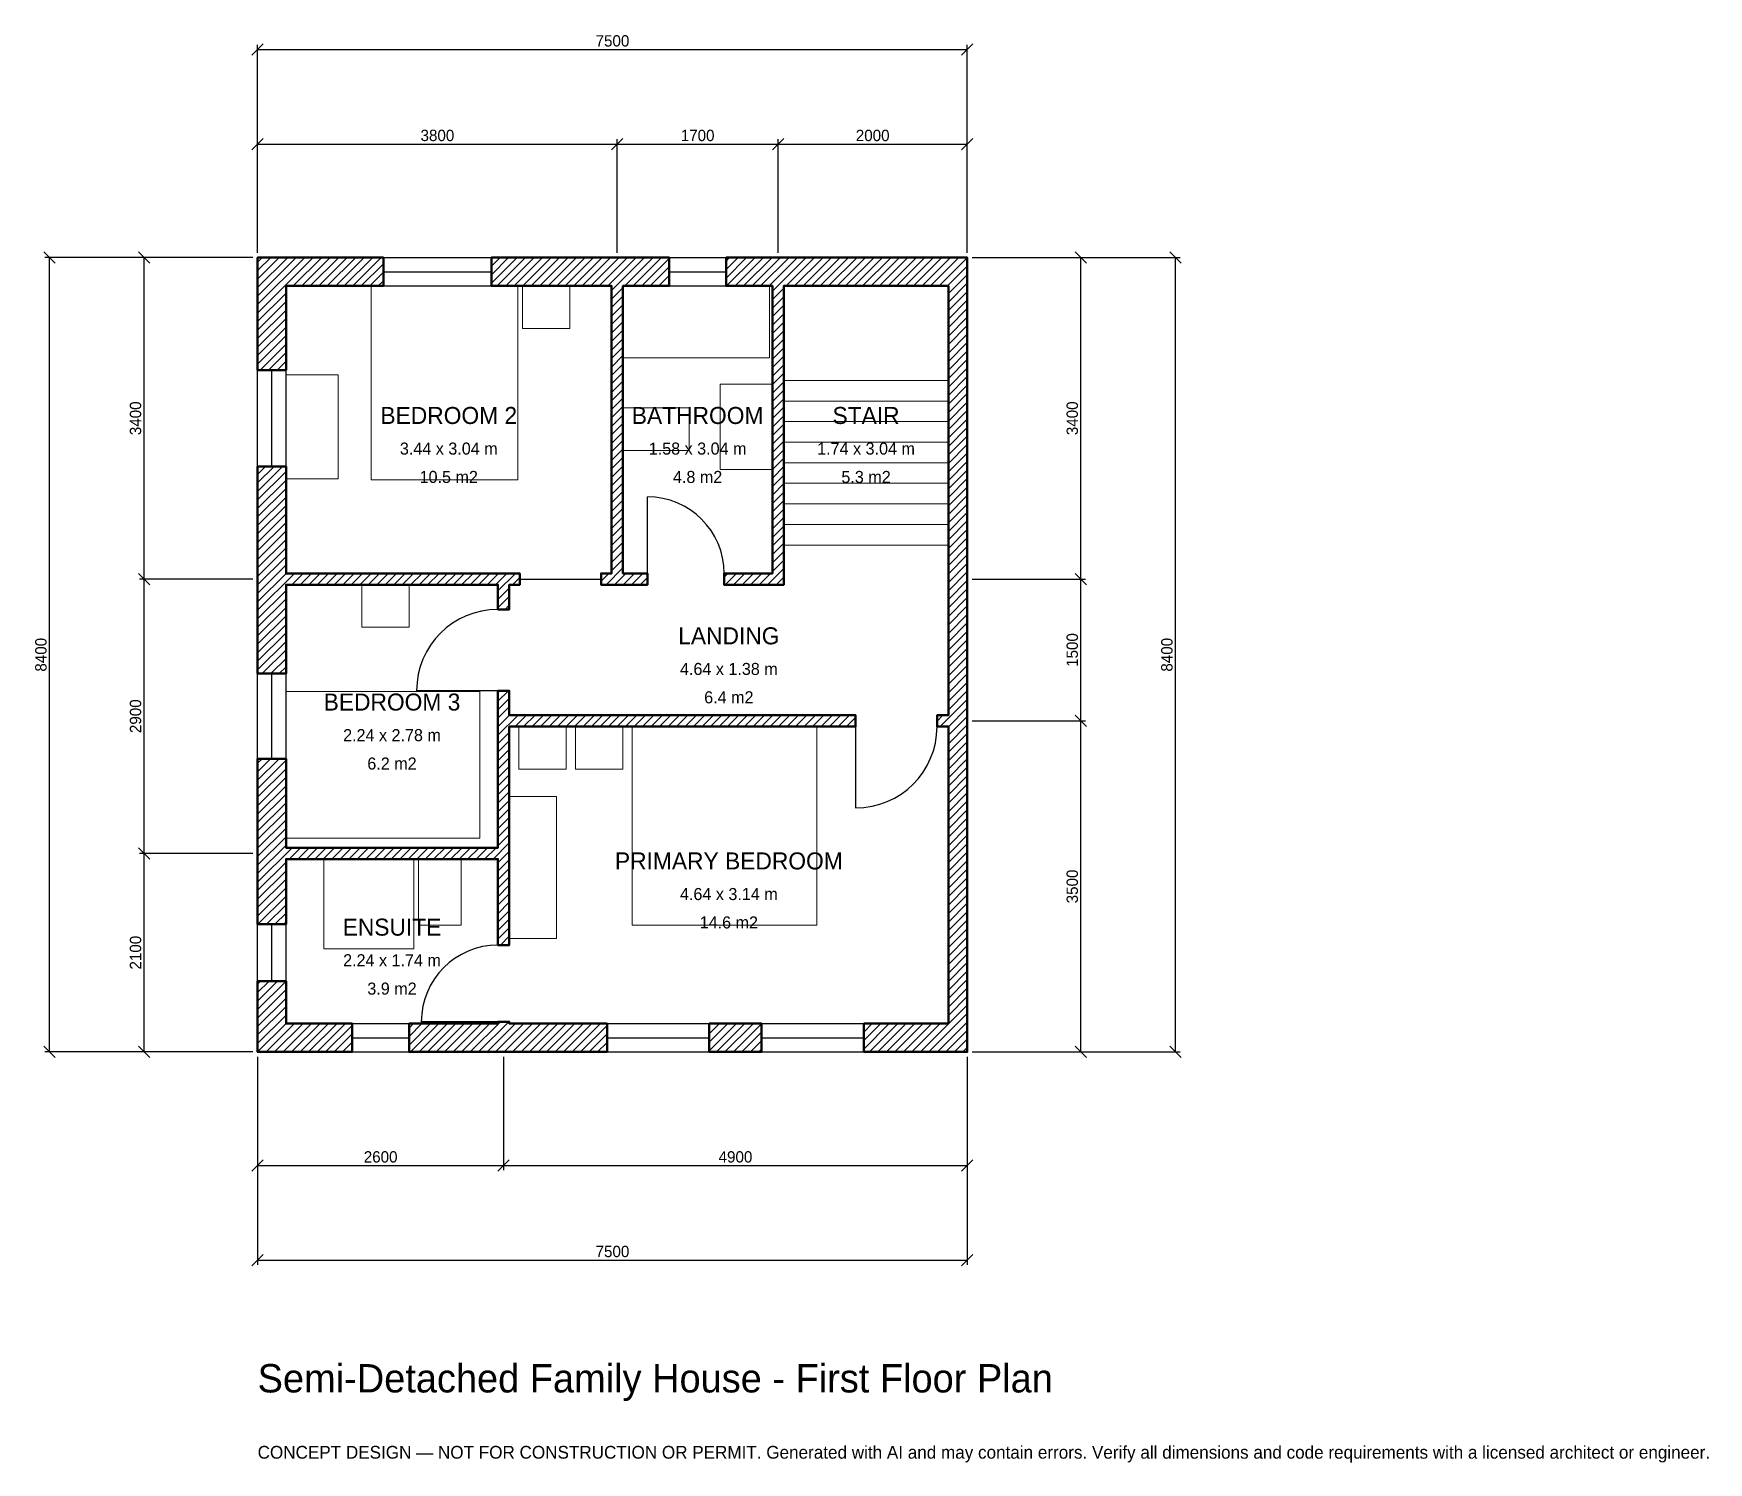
# Model space of a CAD drawing. Header units: millimetres. Extents: x -2369 to 15333, y -4341 to 10769.
import ezdxf
from ezdxf.enums import TextEntityAlignment as Align

# ---------------------------------------------------------------- set-up
doc = ezdxf.new("R2010")
doc.units = ezdxf.units.MM
for name, color, linetype, lineweight in [('A-ANNO-DIMS', 1, 'Continuous', 13), ('A-ANNO-TEXT', 7, 'Continuous', 18), ('A-AREA-IDEN', 7, 'Continuous', 18), ('A-DOOR', 2, 'Continuous', 25), ('A-FLOR-FIXT', 9, 'Continuous', 13), ('A-FLOR-STRS', 3, 'Continuous', 18), ('A-FURN', 9, 'Continuous', 13), ('A-GLAZ', 4, 'Continuous', 25), ('A-WALL', 7, 'Continuous', 50), ('A-WALL-PATT', 8, 'Continuous', 13)]:
    doc.layers.add(name, color=color, linetype=linetype, lineweight=lineweight)
doc.dimstyles.new('PLAN', dxfattribs={"dimtxt": 120, "dimasz": 80, "dimexe": 50, "dimexo": 50, "dimgap": 30, "dimtad": 1, "dimdec": 0, "dimtsz": 60, "dimcen": 2.5, "dimclrd": 1, "dimclre": 1, "dimazin": 3, "dimtfac": 1, "dimtmove": 0, "dimatfit": 3})

msp = doc.modelspace()

# ---------------------------------------------------------------- hatches: boundary and pattern name
at = {"layer": 'A-WALL-PATT'}
h = msp.add_hatch(dxfattribs=at)
h.set_pattern_fill('ANSI31', color=8, scale=20)
h.paths.add_polyline_path([(2450, 0), (1600, 0), (1600, 300), (2450, 300), (2540, 300), (2540, 320), (2660, 320), (2660, 300), (2750, 300), (3693.3333, 300), (3693.3333, 0), (2750, 0), (2660, 0), (2660, -0.001), (2540, -0.001), (2540, 0), (2450, 0)])
h.paths.add_polyline_path([(300, 0), (300, -0.001), (0, -0.001), (0, 0), (-0.001, 0), (-0.001, 300), (0, 300), (0, 750), (300, 750), (300, 300), (1000, 300), (1000, 0), (300, 0)])
h.paths.add_polyline_path([(0, 1950), (0, 2040), (-0.001, 2040), (-0.001, 2160), (0, 2160), (0, 2250), (0, 3100), (300, 3100), (300, 2250), (300, 2160), (2540, 2160), (2540, 3440), (2540, 3560), (2540, 3820), (2660, 3820), (2660, 3560), (6320, 3560), (6320, 3440), (2660, 3440), (2660, 2160), (2660, 2040), (2660, 1130), (2540, 1130), (2540, 2040), (300, 2040), (300, 1950), (300, 1350), (0, 1350), (0, 1950)])
h.paths.add_polyline_path([(0, 4850), (0, 4940), (-0.001, 4940), (-0.001, 5060), (0, 5060), (0, 5150), (0, 6190), (300, 6190), (300, 5150), (300, 5060), (2540, 5060), (2660, 5060), (2770, 5060), (2770, 4940), (2660, 4940), (2660, 4680), (2540, 4680), (2540, 4940), (300, 4940), (300, 4850), (300, 4000), (0, 4000), (0, 4850)])
h.paths.add_polyline_path([(0, 8100), (-0.001, 8100), (-0.001, 8400), (0, 8400), (0, 8400.001), (300, 8400.001), (300, 8400), (1330, 8400), (1330, 8100), (300, 8100), (300, 7210), (0, 7210), (0, 8100)])
h.paths.add_polyline_path([(3650, 8400), (3740, 8400), (3740, 8400.001), (3860, 8400.001), (3860, 8400), (3950, 8400), (4350, 8400), (4350, 8100), (3950, 8100), (3860, 8100), (3860, 5060), (4120, 5060), (4120, 4940), (3860, 4940), (3740, 4940), (3630, 4940), (3630, 5060), (3740, 5060), (3740, 8100), (3650, 8100), (2470, 8100), (2470, 8400), (3650, 8400)])
h.paths.add_polyline_path([(5350, 8400), (5440, 8400), (5440, 8400.001), (5560, 8400.001), (5560, 8400), (5650, 8400), (7300, 8400), (7300, 8400.001), (7500, 8400.001), (7500, 8400), (7500.001, 8400), (7500.001, 8100), (7500, 8100), (7500, 5100), (7500, 4900), (7500, 3600), (7500, 3560), (7500.001, 3560), (7500.001, 3440), (7500, 3440), (7500, 3400), (7500, 300), (7500.001, 300), (7500.001, 0), (7500, 0), (7500, -0.001), (7300, -0.001), (7300, 0), (6406.6667, 0), (6406.6667, 300), (7300, 300), (7300, 3400), (7300, 3440), (7180, 3440), (7180, 3560), (7300, 3560), (7300, 3600), (7300, 4900), (7300, 5100), (7300, 8100), (5650, 8100), (5560, 8100), (5560, 5060), (5560, 4940), (5440, 4940), (4930, 4940), (4930, 5060), (5440, 5060), (5440, 8100), (5350, 8100), (4950, 8100), (4950, 8400), (5350, 8400)])
h.paths.add_polyline_path([(4773.3333, 0), (4773.3333, 300), (5326.6667, 300), (5326.6667, 0), (4773.3333, 0)])

# ---------------------------------------------------------------- linework, layer by layer
at = {"layer": 'A-DOOR'}
for p, q in [((4120, 5060), (4120, 5870)), ((2770, 5000), (3630, 5000)), ((2540, 3820), (1680, 3820)), ((6320, 3440), (6320, 2580)), ((2540, 320), (1730, 320))]:
    msp.add_line(p, q, dxfattribs=at)
for centre, radius, start, end in [((4120, 5060), 810, 0, 90), ((2540, 3820), 860, 90, 180), ((6320, 3440), 860, 270, 360), ((2540, 320), 810, 90, 180)]:
    msp.add_arc(centre, radius, start, end, dxfattribs=at)
at = {"layer": 'A-FLOR-FIXT'}
for points in [[(3860, 7340), (5410, 7340), (5410, 8100), (3860, 8100)], [(4890, 6160), (5440, 6160), (5440, 7060), (4890, 7060)], [(3860, 6360), (4560, 6360), (4560, 6810), (3860, 6810)], [(700, 1090), (1650, 1090), (1650, 2040), (700, 2040)], [(1700, 1340), (2150, 1340), (2150, 2040), (1700, 2040)]]:
    msp.add_lwpolyline(points, close=True, dxfattribs=at)
at = {"layer": 'A-FLOR-STRS'}
for p, q in [((5560, 7100), (7300, 7100)), ((5560, 6882.5), (7300, 6882.5)), ((5560, 6665), (7300, 6665)), ((5560, 6447.5), (7300, 6447.5)), ((5560, 6230), (7300, 6230)), ((5560, 6012.5), (7300, 6012.5)), ((5560, 5795), (7300, 5795)), ((5560, 5577.5), (7300, 5577.5)), ((5560, 5360), (7300, 5360))]:
    msp.add_line(p, q, dxfattribs=at)
at = {"layer": 'A-FURN'}
for points in [[(1200, 6050), (2750, 6050), (2750, 8100), (1200, 8100)], [(2800, 7650), (3300, 7650), (3300, 8100), (2800, 8100)], [(300, 6060), (850, 6060), (850, 7160), (300, 7160)], [(1100, 4490), (1600, 4490), (1600, 4940), (1100, 4940)], [(300, 2260), (2350, 2260), (2350, 3810), (300, 3810)], [(2760, 2990), (3260, 2990), (3260, 3440), (2760, 3440)], [(3360, 2990), (3860, 2990), (3860, 3440), (3360, 3440)], [(3960, 1340), (5910, 1340), (5910, 3440), (3960, 3440)], [(2660, 1200), (3160, 1200), (3160, 2700), (2660, 2700)]]:
    msp.add_lwpolyline(points, close=True, dxfattribs=at)
at = {"layer": 'A-GLAZ'}
for p, q in [((1330, 8400), (2470, 8400)), ((4350, 8400), (4950, 8400)), ((1330, 8250), (2470, 8250)), ((4350, 8250), (4950, 8250)), ((1330, 8100), (2470, 8100)), ((4350, 8100), (4950, 8100)), ((0, 6190), (0, 7210)), ((150, 6190), (150, 7210)), ((300, 6190), (300, 7210)), ((0, 3100), (0, 4000)), ((150, 3100), (150, 4000)), ((300, 3100), (300, 4000)), ((0, 750), (0, 1350)), ((150, 750), (150, 1350)), ((300, 750), (300, 1350)), ((1000, 300), (1600, 300)), ((3693.3333, 300), (4773.3333, 300)), ((5326.6667, 300), (6406.6667, 300)), ((1000, 150), (1600, 150)), ((1000, 0), (1600, 0)), ((3693.3333, 150), (4773.3333, 150)), ((3693.3333, 0), (4773.3333, 0)), ((5326.6667, 150), (6406.6667, 150)), ((5326.6667, 0), (6406.6667, 0))]:
    msp.add_line(p, q, dxfattribs=at)
at = {"layer": 'A-WALL'}
for points in [[(0, 8100), (-0.001, 8100), (-0.001, 8400), (0, 8400), (0, 8400.001), (300, 8400.001), (300, 8400), (1330, 8400), (1330, 8100), (300, 8100), (300, 7210), (0, 7210), (0, 8100)], [(3650, 8400), (3740, 8400), (3740, 8400.001), (3860, 8400.001), (3860, 8400), (3950, 8400), (4350, 8400), (4350, 8100), (3950, 8100), (3860, 8100), (3860, 5060), (4120, 5060), (4120, 4940), (3860, 4940), (3740, 4940), (3630, 4940), (3630, 5060), (3740, 5060), (3740, 8100), (3650, 8100), (2470, 8100), (2470, 8400), (3650, 8400)], [(5350, 8400), (5440, 8400), (5440, 8400.001), (5560, 8400.001), (5560, 8400), (5650, 8400), (7300, 8400), (7300, 8400.001), (7500, 8400.001), (7500, 8400), (7500.001, 8400), (7500.001, 8100), (7500, 8100), (7500, 5100), (7500, 4900), (7500, 3600), (7500, 3560), (7500.001, 3560), (7500.001, 3440), (7500, 3440), (7500, 3400), (7500, 300), (7500.001, 300), (7500.001, 0), (7500, 0), (7500, -0.001), (7300, -0.001), (7300, 0), (6406.6667, 0), (6406.6667, 300), (7300, 300), (7300, 3400), (7300, 3440), (7180, 3440), (7180, 3560), (7300, 3560), (7300, 3600), (7300, 4900), (7300, 5100), (7300, 8100), (5650, 8100), (5560, 8100), (5560, 5060), (5560, 4940), (5440, 4940), (4930, 4940), (4930, 5060), (5440, 5060), (5440, 8100), (5350, 8100), (4950, 8100), (4950, 8400), (5350, 8400)], [(0, 4850), (0, 4940), (-0.001, 4940), (-0.001, 5060), (0, 5060), (0, 5150), (0, 6190), (300, 6190), (300, 5150), (300, 5060), (2540, 5060), (2660, 5060), (2770, 5060), (2770, 4940), (2660, 4940), (2660, 4680), (2540, 4680), (2540, 4940), (300, 4940), (300, 4850), (300, 4000), (0, 4000), (0, 4850)], [(0, 1950), (0, 2040), (-0.001, 2040), (-0.001, 2160), (0, 2160), (0, 2250), (0, 3100), (300, 3100), (300, 2250), (300, 2160), (2540, 2160), (2540, 3440), (2540, 3560), (2540, 3820), (2660, 3820), (2660, 3560), (6320, 3560), (6320, 3440), (2660, 3440), (2660, 2160), (2660, 2040), (2660, 1130), (2540, 1130), (2540, 2040), (300, 2040), (300, 1950), (300, 1350), (0, 1350), (0, 1950)], [(300, 0), (300, -0.001), (0, -0.001), (0, 0), (-0.001, 0), (-0.001, 300), (0, 300), (0, 750), (300, 750), (300, 300), (1000, 300), (1000, 0), (300, 0)], [(2450, 0), (1600, 0), (1600, 300), (2450, 300), (2540, 300), (2540, 320), (2660, 320), (2660, 300), (2750, 300), (3693.3333, 300), (3693.3333, 0), (2750, 0), (2660, 0), (2660, -0.001), (2540, -0.001), (2540, 0), (2450, 0)], [(4773.3333, 0), (4773.3333, 300), (5326.6667, 300), (5326.6667, 0), (4773.3333, 0)]]:
    msp.add_lwpolyline(points, close=True, dxfattribs=at)

# ---------------------------------------------------------------- texts
at = {"layer": 'A-ANNO-TEXT'}
for s, height, p in [('Semi-Detached Family House - First Floor Plan', 300, (0, -3600)), ('CONCEPT DESIGN — NOT FOR CONSTRUCTION OR PERMIT. Generated with AI and may contain errors. Verify all dimensions and code requirements with a licensed architect or engineer.', 135, (0, -4300))]:
    msp.add_text(s, height=height, dxfattribs=at).set_placement(p)
at = {"layer": 'A-AREA-IDEN'}
for s, height, p in [('BEDROOM 2', 180, (2020, 6730)), ('BATHROOM', 180, (4650, 6730)), ('STAIR', 180, (6430, 6730)), ('3.44 x 3.04 m', 127.5, (2020, 6380)), ('1.58 x 3.04 m', 127.5, (4650, 6380)), ('1.74 x 3.04 m', 127.5, (6430, 6380)), ('10.5 m2', 127.5, (2020, 6080)), ('4.8 m2', 127.5, (4650, 6080)), ('5.3 m2', 127.5, (6430, 6080)), ('LANDING', 180, (4980, 4400)), ('4.64 x 1.38 m', 127.5, (4980, 4050)), ('BEDROOM 3', 180, (1420, 3700)), ('6.4 m2', 127.5, (4980, 3750)), ('2.24 x 2.78 m', 127.5, (1420, 3350)), ('6.2 m2', 127.5, (1420, 3050)), ('PRIMARY BEDROOM', 180, (4980, 2020)), ('4.64 x 3.14 m', 127.5, (4980, 1670)), ('14.6 m2', 127.5, (4980, 1370)), ('ENSUITE', 180, (1420, 1320)), ('2.24 x 1.74 m', 127.5, (1420, 970)), ('3.9 m2', 127.5, (1420, 670))]:
    msp.add_text(s, height=height, dxfattribs=at).set_placement(p, align=Align.MIDDLE_CENTER)

# ---------------------------------------------------------------- dimensions: what is measured, and where the dimension line sits
at = {"layer": 'A-ANNO-DIMS'}
for base, p1, p2, text in [((0, 10600), (0, 8400), (7500, 8400), '7500'), ((0, 9600), (0, 8400), (3800, 8400), '3800'), ((3800, 9600), (3800, 8400), (5500, 8400), '1700'), ((5500, 9600), (5500, 8400), (7500, 8400), '2000'), ((0, -1200), (0, 0), (2600, 0), '2600'), ((0, -2200), (0, 0), (7500, 0), '7500'), ((2600, -1200), (2600, 0), (7500, 0), '4900')]:
    msp.add_linear_dim(base=base, p1=p1, p2=p2, text=text, dimstyle='PLAN', dxfattribs=at).render()
for base, p1, p2, text in [((-2200, 0), (0, 0), (0, 8400), '8400'), ((-1200, 5000), (0, 5000), (0, 8400), '3400'), ((8700, 5000), (7500, 5000), (7500, 8400), '3400'), ((9700, 0), (7500, 0), (7500, 8400), '8400'), ((-1200, 2100), (0, 2100), (0, 5000), '2900'), ((8700, 3500), (7500, 3500), (7500, 5000), '1500'), ((8700, 0), (7500, 0), (7500, 3500), '3500'), ((-1200, 0), (0, 0), (0, 2100), '2100')]:
    msp.add_linear_dim(base=base, p1=p1, p2=p2, angle=90, text=text, dimstyle='PLAN', dxfattribs=at).render()

doc.saveas('drawing.dxf')
